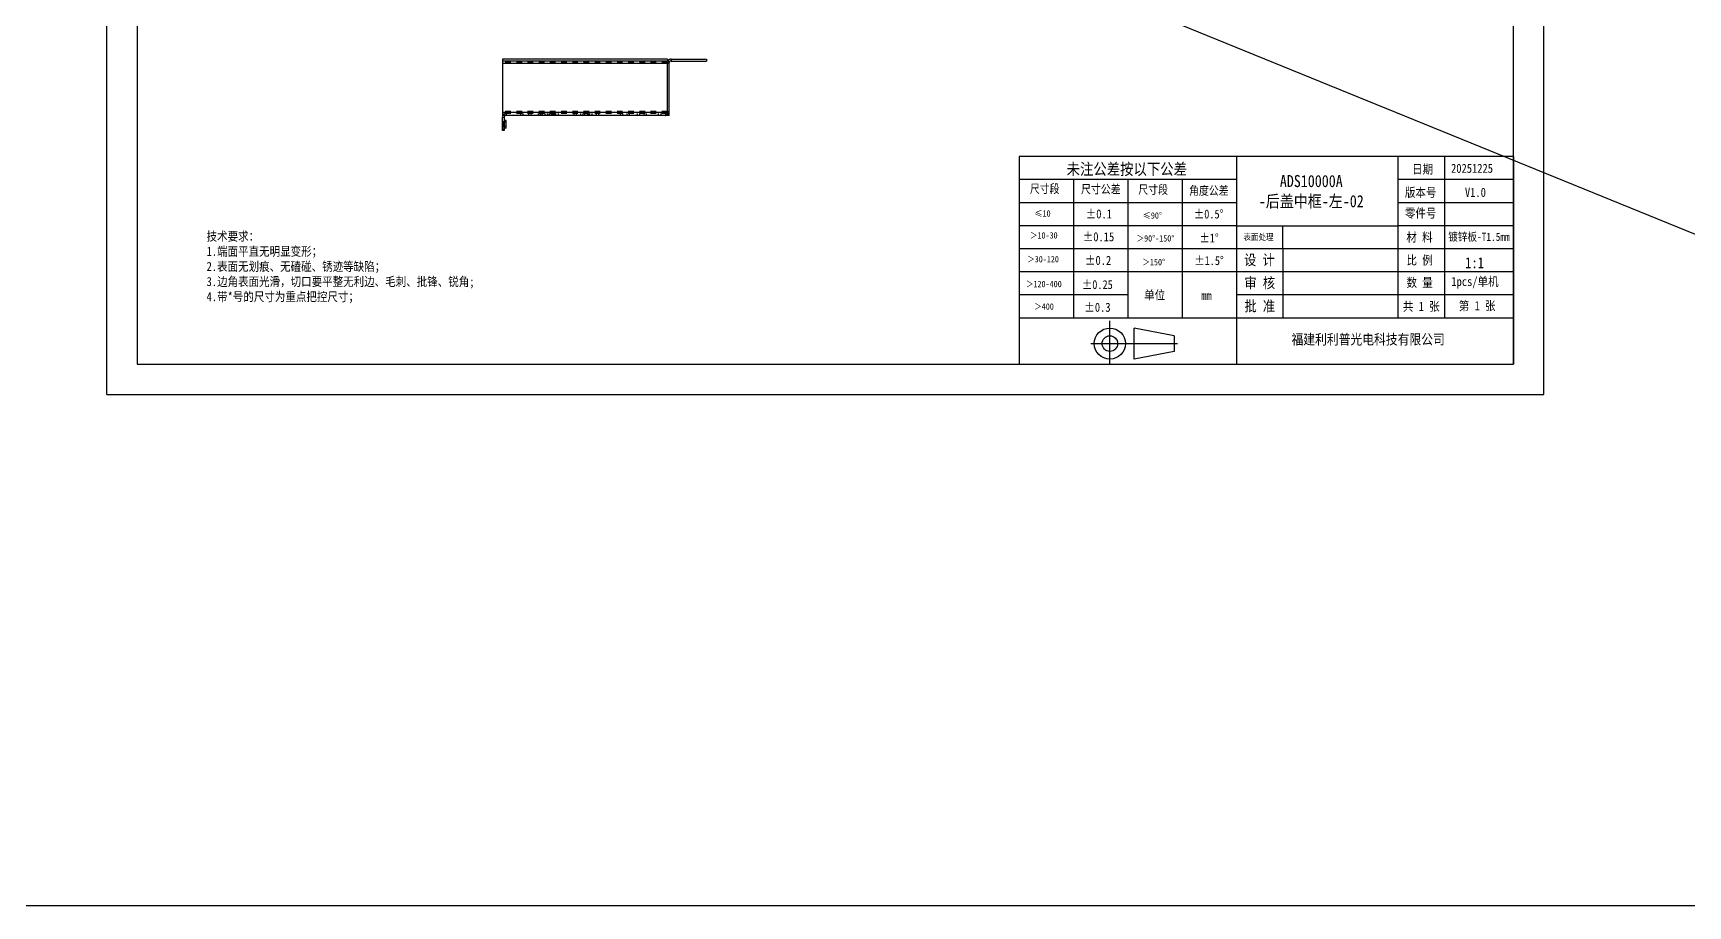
# Model space of a CAD drawing. Header units: millimetres. Extents: x -177 to 18421, y -5017 to 3255.
# Drawn here: x 9282 to 10651, y -5017 to -4295 of the extents above; entities that cross this region are included whole.
import ezdxf

# ---------------------------------------------------------------- set-up
doc = ezdxf.new("R2010")
doc.units = ezdxf.units.MM
doc.header["$LTSCALE"] = 46.255
doc.linetypes.add('HIDDEN', pattern=[0.2, 0.1, -0.1])
doc.layers.get('0').update_dxf_attribs({"linetype": 'CONTINUOUS'})
doc.layers.add('02___PRT_ALL_AXES', color=7, linetype='CONTINUOUS')
doc.layers.add('DEFAULT_2', color=8, linetype='HIDDEN')
doc.styles.get("Standard").update_dxf_attribs({"font": 'txt', "width": 0.85})

msp = doc.modelspace()

# ---------------------------------------------------------------- linework, layer by layer
for p, q in [((3604.224, -1587.394), (12020.537, -5017.418)), ((10506.826, -4397.421), (10097.631, -4397.421)), ((10097.631, -4397.421), (10097.631, -4569.222)), ((10277.631, -4397.421), (10277.631, -4569.222)), ((10411.19, -4397.421), (10411.19, -4531.044)), ((10449.559, -4397.421), (10449.559, -4530.408)), ((10506.826, -4397.421), (10506.826, -4569.222)), ((10277.631, -4416.51), (10097.631, -4416.51)), ((10142.631, -4416.51), (10142.631, -4531.017)), ((10187.631, -4416.51), (10187.631, -4531.017)), ((10232.631, -4416.51), (10232.631, -4531.017)), ((10506.826, -4416.51), (10411.19, -4416.51)), ((10277.631, -4435.599), (10097.631, -4435.599)), ((10506.826, -4435.599), (10411.19, -4435.599)), ((10277.631, -4454.688), (10097.631, -4454.688)), ((10277.631, -4454.688), (10411.19, -4454.688)), ((10315.809, -4473.777), (10315.809, -4454.688)), ((10506.826, -4454.688), (10411.19, -4454.688)), ((10277.631, -4473.777), (10097.631, -4473.777)), ((10506.826, -4473.777), (10277.631, -4473.777)), ((10315.809, -4473.777), (10315.809, -4531.044)), ((10506.826, -4492.866), (10097.631, -4492.866)), ((10187.631, -4511.928), (10097.631, -4511.928)), ((10506.826, -4511.955), (10277.631, -4511.955)), ((10277.631, -4531.017), (10097.631, -4531.017)), ((10506.826, -4531.044), (10277.631, -4531.044)), ((10226.064, -4545.775), (10192.988, -4539.34)), ((10226.064, -4545.775), (10226.064, -4558.646)), ((10226.064, -4558.646), (10192.988, -4565.081)), ((10097.631, -4569.222), (10506.826, -4569.222))]:
    msp.add_line(p, q)
at = {"color": 7, "linetype": 'Continuous'}
for p, q in [((9342.826, -4594.222), (9342.826, -3753.222)), ((10531.826, -4594.222), (10531.826, -3753.222)), ((9670.093, -4316.885), (9670.093, -4363.385)), ((9806.593, -4318.385), (9670.093, -4318.385)), ((9670.093, -4320.235), (9808.093, -4320.235)), ((9806.593, -4316.885), (9806.593, -4318.385)), ((9806.593, -4318.511), (9806.593, -4319.885)), ((9806.593, -4319.885), (9808.093, -4319.885)), ((9806.995, -4318.385), (9808.294, -4319.135)), ((9808.093, -4363.385), (9808.093, -4319.885)), ((9809.593, -4316.885), (9809.593, -4318.385)), ((9809.593, -4318.385), (9839.093, -4318.385)), ((9839.093, -4316.885), (9839.093, -4318.385)), ((9670.093, -4360.785), (9808.093, -4360.785)), ((9808.093, -4363.385), (9670.093, -4363.385)), ((9670.093, -4364.885), (9671.593, -4364.885)), ((9670.098, -4364.713), (9671.596, -4364.799)), ((9671.593, -4364.885), (9671.593, -4375.885)), ((9673.043, -4367.722), (9673.043, -4367.733)), ((9673.093, -4367.722), (9673.043, -4367.722)), ((9673.093, -4367.733), (9673.043, -4367.733)), ((9673.043, -4368.029), (9673.043, -4367.997)), ((9673.093, -4367.997), (9673.043, -4367.997)), ((9673.093, -4368.029), (9673.043, -4368.029)), ((9673.043, -4368.16), (9673.043, -4368.11)), ((9673.093, -4368.11), (9673.043, -4368.11)), ((9673.093, -4368.16), (9673.043, -4368.16)), ((9673.043, -4368.297), (9673.043, -4368.254)), ((9673.093, -4368.254), (9673.043, -4368.254)), ((9673.093, -4368.297), (9673.043, -4368.297)), ((9673.093, -4374.06), (9673.093, -4367.71)), ((9671.593, -4374.885), (9670.093, -4374.885)), ((9671.593, -4375.885), (9670.093, -4375.885)), ((9673.043, -4368.66), (9673.043, -4368.734)), ((9673.093, -4368.66), (9673.043, -4368.66)), ((9673.093, -4368.695), (9673.043, -4368.695)), ((9673.093, -4368.709), (9673.043, -4368.709)), ((9673.093, -4368.712), (9673.043, -4368.712)), ((9673.093, -4368.734), (9673.043, -4368.734)), ((9673.043, -4369.498), (9673.043, -4369.916)), ((9673.093, -4369.498), (9673.043, -4369.498)), ((9673.093, -4369.535), (9673.043, -4369.535)), ((9673.093, -4369.628), (9673.043, -4369.628)), ((9673.093, -4369.916), (9673.043, -4369.916)), ((9342.826, -4594.222), (10531.826, -4594.222))]:
    msp.add_line(p, q, dxfattribs=at)
at = {"color": 3, "linetype": 'Continuous'}
for p, q in [((9806.593, -4316.885), (9670.093, -4316.885)), ((9806.593, -4363.385), (9806.593, -4319.885)), ((9809.593, -4316.885), (9839.093, -4316.885)), ((9670.093, -4375.885), (9670.093, -4364.885))]:
    msp.add_line(p, q, dxfattribs=at)
at = {"lineweight": -3}
for p, q in [((10172.778, -4568.661), (10172.778, -4533.309)), ((10192.988, -4565.081), (10192.988, -4539.34)), ((10157.069, -4552.21), (10228.854, -4552.21))]:
    msp.add_line(p, q, dxfattribs=at)
msp.add_lwpolyline([(3604.224, -1587.394), (12020.537, -1587.394), (12020.537, -5017.418), (3604.224, -5017.418)], close=True)
msp.add_lwpolyline([(3604.224, -1587.394), (12020.537, -1587.394), (12020.537, -5017.418), (3604.224, -5017.418)], close=True)
at = {"color": 7, "linetype": 'Continuous'}
msp.add_lwpolyline([(9367.826, -4569.222), (10506.826, -4569.222), (10506.826, -3778.222), (9367.826, -3778.222)], close=True, dxfattribs=at)
at = {"lineweight": -3}
for radius in [12.871, 6.435]:
    msp.add_circle((10172.778, -4552.21), radius, dxfattribs=at)
at = {"color": 3, "linetype": 'Continuous'}
for centre, start, end in [((9809.593, -4319.885), 151.167184, 180), ((9809.593, -4319.885), 90, 150), ((9673.093, -4364.885), 149.754575, 180)]:
    msp.add_arc(centre, 3, start, end, dxfattribs=at)
at = {"color": 7, "linetype": 'Continuous'}
for centre, start, end in [((9809.593, -4319.885), 154.271726, 180), ((9809.593, -4319.885), 90, 150), ((9673.093, -4364.885), 90, 180)]:
    msp.add_arc(centre, 1.5, start, end, dxfattribs=at)
at = {"layer": '02___PRT_ALL_AXES', "color": 8, "linetype": 'HIDDEN'}
for p, q in [((9671.593, -4367.71), (9671.593, -4374.06)), ((9670.093, -4368.785), (9670.093, -4372.985)), ((9671.593, -4368.785), (9670.093, -4368.785)), ((9671.593, -4372.985), (9670.093, -4372.985)), ((9670.223, -4368.775), (9670.223, -4372.995)), ((9670.353, -4368.775), (9670.223, -4368.775)), ((9672.793, -4369.385), (9670.223, -4369.385)), ((9672.793, -4372.385), (9670.223, -4372.385)), ((9670.353, -4372.995), (9670.223, -4372.995)), ((9670.353, -4368.775), (9670.353, -4372.995)), ((9670.743, -4368.975), (9670.353, -4368.775)), ((9670.743, -4372.795), (9670.353, -4372.995)), ((9670.743, -4368.775), (9670.743, -4372.995)), ((9671.593, -4368.775), (9670.743, -4368.775)), ((9671.593, -4372.995), (9670.743, -4372.995))]:
    msp.add_line(p, q, dxfattribs=at)
at = {"layer": '02___PRT_ALL_AXES', "color": 7, "linetype": 'Continuous'}
for p, q in [((9673.093, -4367.71), (9671.593, -4367.71)), ((9673.093, -4374.06), (9671.593, -4374.06))]:
    msp.add_line(p, q, dxfattribs=at)
at = {"layer": 'DEFAULT_2', "color": 8, "linetype": 'HIDDEN'}
for p, q in [((9806.593, -4319.485), (9670.093, -4319.485)), ((9806.593, -4318.511), (9806.593, -4318.385)), ((9806.593, -4360.035), (9670.093, -4360.035)), ((9806.593, -4361.885), (9670.093, -4361.885)), ((9673.043, -4367.733), (9673.043, -4367.997)), ((9673.093, -4367.737), (9673.043, -4367.737)), ((9673.093, -4367.76), (9673.043, -4367.76)), ((9673.093, -4367.793), (9673.043, -4367.793)), ((9673.093, -4367.808), (9673.043, -4367.808)), ((9673.093, -4367.849), (9673.043, -4367.849)), ((9673.093, -4367.86), (9673.043, -4367.86)), ((9673.093, -4367.865), (9673.043, -4367.865)), ((9673.093, -4367.886), (9673.043, -4367.886)), ((9673.093, -4367.895), (9673.043, -4367.895)), ((9673.093, -4367.898), (9673.043, -4367.898)), ((9673.093, -4367.924), (9673.043, -4367.924)), ((9673.093, -4367.932), (9673.043, -4367.932)), ((9673.093, -4367.979), (9673.043, -4367.979)), ((9673.093, -4367.985), (9673.043, -4367.985)), ((9673.093, -4367.986), (9673.043, -4367.986)), ((9673.093, -4367.998), (9673.043, -4367.998)), ((9673.043, -4368.029), (9673.043, -4368.11)), ((9673.093, -4368.062), (9673.043, -4368.062)), ((9673.093, -4368.091), (9673.043, -4368.091)), ((9673.093, -4368.123), (9673.043, -4368.123)), ((9673.043, -4368.16), (9673.043, -4368.254)), ((9673.093, -4368.161), (9673.043, -4368.161)), ((9673.093, -4368.169), (9673.043, -4368.169)), ((9673.093, -4368.173), (9673.043, -4368.173)), ((9673.093, -4368.174), (9673.043, -4368.174)), ((9673.093, -4368.177), (9673.043, -4368.177)), ((9673.093, -4368.185), (9673.043, -4368.185)), ((9673.093, -4368.222), (9673.043, -4368.222)), ((9673.093, -4368.227), (9673.043, -4368.227)), ((9673.093, -4368.233), (9673.043, -4368.233)), ((9673.093, -4368.252), (9673.043, -4368.252)), ((9673.093, -4368.274), (9673.043, -4368.274)), ((9673.093, -4368.289), (9673.043, -4368.289)), ((9673.093, -4368.296), (9673.043, -4368.296)), ((9673.043, -4368.297), (9673.043, -4368.66)), ((9673.093, -4368.301), (9673.043, -4368.301)), ((9673.093, -4368.304), (9673.043, -4368.304)), ((9673.093, -4368.313), (9673.043, -4368.313)), ((9673.093, -4368.333), (9673.043, -4368.333)), ((9673.093, -4368.351), (9673.043, -4368.351)), ((9673.093, -4368.384), (9673.043, -4368.384)), ((9673.093, -4368.414), (9673.043, -4368.414)), ((9673.093, -4361.885), (9673.093, -4363.385)), ((9685.093, -4361.885), (9685.093, -4363.385)), ((9687.093, -4361.885), (9687.093, -4363.385)), ((9691.593, -4361.885), (9691.593, -4363.385)), ((9693.593, -4361.885), (9693.593, -4363.385)), ((9699.593, -4361.885), (9699.593, -4363.385)), ((9701.093, -4361.885), (9701.093, -4363.385)), ((9701.593, -4361.885), (9701.593, -4363.385)), ((9703.093, -4361.885), (9703.093, -4363.385)), ((9705.093, -4361.885), (9705.093, -4363.385)), ((9707.093, -4361.885), (9707.093, -4363.385)), ((9708.593, -4361.885), (9708.593, -4363.385)), ((9709.093, -4361.885), (9709.093, -4363.385)), ((9710.593, -4361.885), (9710.593, -4363.385)), ((9711.093, -4361.885), (9711.093, -4363.385)), ((9712.093, -4361.885), (9712.093, -4363.385)), ((9713.093, -4361.885), (9713.093, -4363.385)), ((9714.093, -4361.885), (9714.093, -4363.385)), ((9716.093, -4361.885), (9716.093, -4363.385)), ((9729.093, -4361.885), (9729.093, -4363.385)), ((9731.093, -4361.885), (9731.093, -4363.385)), ((9734.593, -4361.885), (9734.593, -4363.385)), ((9736.593, -4361.885), (9736.593, -4363.385)), ((9738.093, -4361.885), (9738.093, -4363.385)), ((9740.093, -4361.885), (9740.093, -4363.385)), ((9741.093, -4361.885), (9741.093, -4363.385)), ((9742.093, -4361.885), (9742.093, -4363.385)), ((9744.093, -4361.885), (9744.093, -4363.385)), ((9747.593, -4361.885), (9747.593, -4363.385)), ((9749.593, -4361.885), (9749.593, -4363.385)), ((9767.593, -4361.885), (9767.593, -4363.385)), ((9769.593, -4361.885), (9769.593, -4363.385)), ((9773.093, -4361.885), (9773.093, -4363.385)), ((9775.093, -4361.885), (9775.093, -4363.385)), ((9781.593, -4361.885), (9781.593, -4363.385)), ((9783.593, -4361.885), (9783.593, -4363.385)), ((9787.093, -4361.885), (9787.093, -4363.385)), ((9789.093, -4361.885), (9789.093, -4363.385)), ((9799.093, -4361.885), (9799.093, -4363.385)), ((9801.093, -4361.885), (9801.093, -4363.385)), ((9805.093, -4361.885), (9805.093, -4363.385)), ((9807.156, -4362.564), (9806.125, -4361.475)), ((9808.093, -4360.385), (9806.593, -4360.385)), ((9672.793, -4369.385), (9670.223, -4369.385)), ((9672.793, -4372.385), (9670.223, -4372.385)), ((9672.793, -4369.385), (9673.093, -4369.085)), ((9672.793, -4369.385), (9672.793, -4372.385)), ((9672.793, -4372.385), (9673.093, -4372.685)), ((9673.093, -4368.456), (9673.043, -4368.456)), ((9673.093, -4368.469), (9673.043, -4368.469)), ((9673.093, -4368.502), (9673.043, -4368.502)), ((9673.093, -4368.51), (9673.043, -4368.51)), ((9673.093, -4368.521), (9673.043, -4368.521)), ((9673.093, -4368.543), (9673.043, -4368.543)), ((9673.093, -4368.555), (9673.043, -4368.555)), ((9673.093, -4368.567), (9673.043, -4368.567)), ((9673.093, -4368.572), (9673.043, -4368.572)), ((9673.093, -4368.583), (9673.043, -4368.583)), ((9673.093, -4368.592), (9673.043, -4368.592)), ((9673.093, -4368.6), (9673.043, -4368.6)), ((9673.093, -4368.632), (9673.043, -4368.632)), ((9673.093, -4368.634), (9673.043, -4368.634)), ((9673.093, -4368.639), (9673.043, -4368.639)), ((9673.093, -4368.645), (9673.043, -4368.645)), ((9673.093, -4368.653), (9673.043, -4368.653)), ((9673.093, -4368.693), (9673.043, -4368.693)), ((9673.093, -4368.704), (9673.043, -4368.704)), ((9673.093, -4368.711), (9673.043, -4368.711)), ((9673.093, -4368.719), (9673.043, -4368.719)), ((9673.093, -4368.72), (9673.043, -4368.72)), ((9673.093, -4368.726), (9673.043, -4368.726)), ((9673.043, -4368.734), (9673.043, -4369.498)), ((9673.093, -4368.74), (9673.043, -4368.74)), ((9673.093, -4368.743), (9673.043, -4368.743)), ((9673.093, -4368.784), (9673.043, -4368.784)), ((9673.093, -4368.797), (9673.043, -4368.797)), ((9673.093, -4368.849), (9673.043, -4368.849)), ((9673.093, -4368.851), (9673.043, -4368.851)), ((9673.093, -4368.857), (9673.043, -4368.857)), ((9673.093, -4368.89), (9673.043, -4368.89)), ((9673.093, -4368.906), (9673.043, -4368.906)), ((9673.093, -4368.907), (9673.043, -4368.907)), ((9673.093, -4368.929), (9673.043, -4368.929)), ((9673.093, -4368.937), (9673.043, -4368.937)), ((9673.093, -4368.968), (9673.043, -4368.968)), ((9673.093, -4368.976), (9673.043, -4368.976)), ((9673.093, -4369.001), (9673.043, -4369.001)), ((9673.093, -4369.021), (9673.043, -4369.021)), ((9673.093, -4369.034), (9673.043, -4369.034)), ((9673.093, -4369.037), (9673.043, -4369.037)), ((9673.093, -4369.06), (9673.043, -4369.06)), ((9673.093, -4369.071), (9673.043, -4369.071)), ((9673.093, -4369.075), (9673.043, -4369.075)), ((9673.093, -4369.077), (9673.043, -4369.077)), ((9673.093, -4369.08), (9673.043, -4369.08)), ((9673.093, -4369.094), (9673.043, -4369.094)), ((9673.093, -4369.096), (9673.043, -4369.096)), ((9673.093, -4369.116), (9673.043, -4369.116)), ((9673.093, -4369.129), (9673.043, -4369.129)), ((9673.093, -4369.138), (9673.043, -4369.138)), ((9673.093, -4369.139), (9673.043, -4369.139)), ((9673.093, -4369.151), (9673.043, -4369.151)), ((9673.093, -4369.155), (9673.043, -4369.155)), ((9673.093, -4369.178), (9673.043, -4369.178)), ((9673.093, -4369.18), (9673.043, -4369.18)), ((9673.093, -4369.219), (9673.043, -4369.219)), ((9673.093, -4369.227), (9673.043, -4369.227)), ((9673.093, -4369.233), (9673.043, -4369.233)), ((9673.093, -4369.235), (9673.043, -4369.235)), ((9673.093, -4369.282), (9673.043, -4369.282)), ((9673.093, -4369.295), (9673.043, -4369.295)), ((9673.093, -4369.298), (9673.043, -4369.298)), ((9673.093, -4369.299), (9673.043, -4369.299)), ((9673.093, -4369.304), (9673.043, -4369.304)), ((9673.093, -4369.331), (9673.043, -4369.331)), ((9673.093, -4369.333), (9673.043, -4369.333)), ((9673.093, -4369.349), (9673.043, -4369.349)), ((9673.093, -4369.354), (9673.043, -4369.354)), ((9673.093, -4369.359), (9673.043, -4369.359)), ((9673.093, -4369.361), (9673.043, -4369.361)), ((9673.093, -4369.377), (9673.043, -4369.377)), ((9673.093, -4369.379), (9673.043, -4369.379)), ((9673.093, -4369.395), (9673.043, -4369.395)), ((9673.093, -4369.428), (9673.043, -4369.428)), ((9673.093, -4369.444), (9673.043, -4369.444)), ((9673.093, -4369.447), (9673.043, -4369.447)), ((9673.093, -4369.451), (9673.043, -4369.451)), ((9673.093, -4369.503), (9673.043, -4369.503)), ((9673.093, -4369.792), (9673.043, -4369.792)), ((9673.093, -4369.835), (9673.043, -4369.835)), ((9673.093, -4369.85), (9673.043, -4369.85)), ((9673.093, -4369.897), (9673.043, -4369.897)), ((9673.093, -4369.913), (9673.043, -4369.913)), ((9673.043, -4369.916), (9673.043, -4370.218)), ((9673.093, -4369.947), (9673.043, -4369.947)), ((9673.093, -4369.953), (9673.043, -4369.953)), ((9673.093, -4369.975), (9673.043, -4369.975)), ((9673.093, -4370.013), (9673.043, -4370.013)), ((9673.093, -4370.058), (9673.043, -4370.058)), ((9673.093, -4370.06), (9673.043, -4370.06)), ((9673.093, -4370.064), (9673.043, -4370.064)), ((9673.093, -4370.092), (9673.043, -4370.092)), ((9673.093, -4370.11), (9673.043, -4370.11)), ((9673.093, -4370.111), (9673.043, -4370.111)), ((9673.093, -4370.112), (9673.043, -4370.112)), ((9673.093, -4370.128), (9673.043, -4370.128)), ((9673.093, -4370.129), (9673.043, -4370.129)), ((9673.093, -4370.139), (9673.043, -4370.139)), ((9673.093, -4370.173), (9673.043, -4370.173)), ((9673.093, -4370.182), (9673.043, -4370.182)), ((9673.093, -4370.198), (9673.043, -4370.198)), ((9673.093, -4370.203), (9673.043, -4370.203)), ((9673.093, -4370.218), (9673.043, -4370.218))]:
    msp.add_line(p, q, dxfattribs=at)
for centre, radius, start, end in [((9809.593, -4319.885), 3, 150, 151.167184), ((9809.593, -4319.885), 1.5, 150, 154.271726), ((9673.093, -4364.885), 3, 90, 149.754575), ((9805.093, -4360.385), 3, 270, 0), ((9805.093, -4360.385), 1.5, 270, 0)]:
    msp.add_arc(centre, radius, start, end, dxfattribs=at)

# ---------------------------------------------------------------- texts
for s, insert, char_height, width, attachment_point in [('{\\f宋体|b0|i0|c134|p54;未注公差按以下公差}', (10186.788, -4408.365), 9.5445, 169.57989, 5), ('{\\fSimSun|b0|i0|c134|p54;日期}', (10431.503, -4408.293), 7.5, 56.7, 5), ('{\\fSimSun|b0|i0|c0|p54;2025\\fSimSun|b0|i0|c134|p54;1225}', (10455.112, -4403.411), 7.5, 47.64523, 1), ('{\\fSimSun|b0|i0|c134|p54;ADS10000A\\P-后盖中框-左\\C1;-02}', (10339.447, -4426.603), 10, 104.15153, 5), ('{\\fSimSun|b0|i0|c134|p54;版本号}', (10429.953, -4427.49), 7.5, 56.7, 5), ('{\\fSimSun|b0|i0|c0|p2;V\\fSimSun|b0|i0|c134|p2;1.0}', (10466.609, -4423.287), 7.5, 47.64523, 1), ('{\\fSimSun|b0|i0|c134|p54;零件号}', (10429.951, -4444.712), 7.5, 57.267, 5), ('{\\fSimSun|b0|i0|c134|p54;技术要求：\\P1.端面平直无明显变形；\\P2.表面无划痕、无磕碰、锈迹等缺陷；\\P3.边角表面光滑，切口要平整无利边、毛刺、批锋、锐角;\\P4.\\fSimSun|b0|i0|c134|p34;\\C0;带*号的尺寸为重点把控尺寸\\fSimSun|b0|i0|c134|p54;\\C256;；}', (9425.265, -4459.602), 7.5, 260.45821, 1), ('{\\fSimSun|b0|i0|c134|p54;表面处理}', (10295.807, -4464.302), 5.25, 37.6936, 5), ('{\\fSimSun|b0|i0|c134|p54;材 料}', (10429.004, -4464.55), 7.5, 57.267, 5), ('{\\fSimSun|b0|i0|c134|p54;镀锌板-T1.5mm}', (10478.194, -4464.238), 6.6813, 57.267, 5), ('{\\fSimSun|b0|i0|c134|p54;设 计}', (10296.526, -4483.403), 8.78094, 37.6936, 5), ('{\\fSimSun|b0|i0|c134|p54;比 例}', (10429.135, -4483.51), 7.5, 57.267, 5), ('{\\f宋体|b0|i0|c134|p54;审 核}', (10296.798, -4502.453), 8.78094, 38.178, 5), ('{\\fSimSun|b0|i0|c134|p54;数 量}', (10429.127, -4502.096), 7.5, 81, 5), ('{\\fSimSun|b0|i0|c134|p54;1pcs/单机}', (10474.896, -4501.87), 7.5, 57.267, 5), ('{\\fSimSun|b0|i0|c134|p54;单位}', (10209.817, -4512.381), 7.5, 37.6936, 5), ('{\\fSimSun|b0|i0|c134|p54;mm}', (10252.662, -4512.464), 7.5, 37.6936, 5), ('{\\f宋体|b0|i0|c134|p54;批 准}', (10296.798, -4521.623), 8.78094, 38.178, 5), ('{\\fSimSun|b0|i0|c134|p54;\\H0.85412x;共 1 张\\H1.17079x; }', (10430.447, -4521.821), 8.78094, 38.69293, 5), ('{\\fSimSun|b0|i0|c134|p54;\\H0.85412x;第 1 张\\H1.17079x; }', (10476.727, -4521.304), 8.78094, 41.14746, 5), ('{\\fSimSun|b1|i0|c134|p54;   福建利利普光电科技有限公司}', (10379.212, -4549.17), 8.41825, 188.78327, 5)]:
    msp.add_mtext(s, dxfattribs=dict(insert=insert, char_height=char_height, width=width, attachment_point=attachment_point))
at = {"lineweight": -3, "attachment_point": 5}
for s, insert, char_height, width in [('{\\fSimSun|b0|i0|c134|p54;尺寸段}', (10118.854, -4424.528), 7.05878, 63.16955), ('{\\fSimSun|b0|i0|c134|p54;尺寸公差}', (10165.268, -4424.871), 7.05878, 63.16955), ('{\\fSimSun|b0|i0|c134|p54;尺寸段}', (10208.588, -4425.215), 7.05878, 63.16955), ('{\\fSimSun|b0|i0|c134|p54;角度公差}', (10254.658, -4426.074), 7.05878, 63.16955), ('{\\fSimSun|b0|i0|c134|p54;≤10}', (10117.082, -4444.598), 5.25, 20.4485), ('{\\fSimSun|b0|i0|c0|p54;%%P\\fSimSun|b0|i0|c134|p54;0.1}', (10163.648, -4444.961), 7.5, 40.66211), ('{\\fSimSun|b0|i0|c134|p54;≤90°}', (10207.914, -4446.294), 5.25, 61.41484), ('{\\fSimSun|b0|i0|c0|p54;%%P\\fSimSun|b0|i0|c134|p54;0.5\\fSimSun|b0|i0|c0|p54;%%D}', (10254.549, -4445.065), 7.35, 40.66211), ('{\\fSimSun|b0|i0|c134|p54;＞10-30}', (10118.082, -4462.686), 5.25, 32.56221), ('{\\fSimSun|b0|i0|c0|p54;%%P\\fSimSun|b0|i0|c134|p54;0.15}', (10163.359, -4463.876), 7.5, 40.66211), ('{\\fSimSun|b0|i0|c134|p54;＞90°-150°}', (10210.461, -4465.164), 5.25, 42.83625), ('{\\fSimSun|b0|i0|c0|p54;%%P\\fSimSun|b0|i0|c134|p54;1\\fSimSun|b0|i0|c0|p54;%%D}', (10254.921, -4464.841), 7.35, 40.66211), ('{\\fSimSun|b0|i0|c134|p54;＞30-120}', (10117.48, -4482.407), 5.25, 38.82128), ('{\\fSimSun|b0|i0|c0|p54;%%P\\fSimSun|b0|i0|c134|p54;0.2}', (10163.052, -4483.369), 7.5, 40.66211), ('{\\fSimSun|b0|i0|c134|p54;＞150°}', (10209.056, -4484.816), 5.25, 61.41484), ('{\\fSimSun|b0|i0|c0|p54;%%P\\fSimSun|b0|i0|c134|p54;1.5\\fSimSun|b0|i0|c0|p54;%%D}', (10254.854, -4483.589), 7.35, 40.66211), ('{\\fSimSun|b0|i0|c134|p54;＞120-400}', (10118.116, -4502.936), 5.25, 38.60023), ('{\\fSimSun|b0|i0|c0|p54;%%P\\fSimSun|b0|i0|c134|p54;0.25}', (10162.448, -4503.451), 7.35, 40.66211), ('{\\fSimSun|b0|i0|c134|p54;＞400}', (10118.299, -4521.572), 5.25, 61.41484), ('{\\fSimSun|b0|i0|c0|p54;%%P\\fSimSun|b0|i0|c134|p54;0.3}', (10162.533, -4522.196), 7.5, 40.66211)]:
    msp.add_mtext(s, dxfattribs=dict(at, insert=insert, char_height=char_height, width=width))
at = {"linetype": 'Continuous', "insert": (10482.376, -4480.812), "char_height": 9, "width": 13.6115, "attachment_point": 3, "line_spacing_factor": 0.9}
msp.add_mtext('{\\fSimSun|b0|i0|c134|p2;1:1}', dxfattribs=at)

doc.saveas('drawing.dxf')
